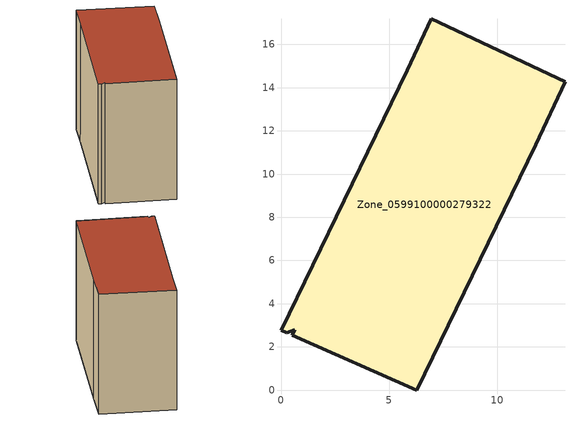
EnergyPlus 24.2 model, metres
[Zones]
Zone_0599100000279322
 floor ground (C_G): 6.29,0 0.53,2.55 0.64,2.8 0.27,2.66 0,2.78 5.85,14.79 6.96,17.18 13.14,14.27 11.79,11.36 z0
 wall outside (C_F): 6.29,0 11.79,11.36 13.14,14.27 6.96,17.18 5.85,14.79 0,2.78 0.27,2.66 0.64,2.8 0.53,2.55 6.29,0 z0:11.39
 roof outside (C_R): 0.53,2.55 6.29,0 11.79,11.36 13.14,14.27 6.96,17.18 5.85,14.79 0,2.78 0.27,2.66 0.64,2.8 z11.39
[BUILDING]
Pand.0599100000279322: North Axis=0; Terrain=City; Loads Convergence Tolerance Value=0.04; Temperature Convergence Tolerance Value=0.4; Solar Distribution=FullExterior; Maximum Number of Warmup Days=25; Minimum Number of Warmup Days=1
[Site:Location]
Rotterdam.The.Hague.AP_ZH_NLD Design_Conditions: Latitude=51.96; Longitude=4.45; Time Zone=1; Elevation=-4.5
[SITE:GROUNDTEMPERATURE:BUILDINGSURFACE]
18, 18, 18, 18, 18, 18, 18, 18, 18, 18, 18, 18
[MATERIAL] Thermal Absorptance=0.9; Solar Absorptance=0.7; Visible Absorptance=0.7
Name | Roughness | Thickness | Conductivity | Density | Specific Heat
G.TI.1946 | MediumSmooth | 0.15 | 1 | 540 | 1210
F.TI.1946 | Rough | 0.3 | 0.857143 | 1920 | 840
R.TI.1946 | MediumRough | 0.2 | 0.1 | 1500 | 1000
[CONSTRUCTION]
C_G: G.TI.1946
C_F: F.TI.1946
C_R: R.TI.1946
[ZONE]
Zone_0599100000279322: Type=1; Multiplier=1; Ceiling Height=Autocalculate; Volume=Autocalculate; Floor Area=autocalculate; Part of Total Floor Area=Yes
[ZONEINFILTRATION:DESIGNFLOWRATE]
Infil_Zone_0599100000279322: Zone or ZoneList or Space or SpaceList=Zone_0599100000279322; Schedule=AlwaysOn; Design Flow Rate Calculation Method=Flow/Area; Flow Rate per Floor Area=0.003; Constant Term Coefficient=1; Temperature Term Coefficient=0; Velocity Term Coefficient=0; Velocity Squared Term Coefficient=0
[HVACTEMPLATE:ZONE:IDEALLOADSAIRSYSTEM]
Zone_0599100000279322: Maximum Heating Supply Air Temperature=50; Minimum Cooling Supply Air Temperature=13; Maximum Heating Supply Air Humidity Ratio=0.0156; Minimum Cooling Supply Air Humidity Ratio=0.0077; Heating Limit=NoLimit; Cooling Limit=NoLimit; Dehumidification Control Type=ConstantSensibleHeatRatio; Cooling Sensible Heat Ratio=0.7; Dehumidification Setpoint=60; Humidification Control Type=None; Humidification Setpoint=30; Outdoor Air Method=None; Outdoor Air Flow Rate per Person=0.00944; Outdoor Air Flow Rate per Zone Floor Area=0; Outdoor Air Flow Rate per Zone=0; Demand Controlled Ventilation Type=None; Outdoor Air Economizer Type=NoEconomizer; Heat Recovery Type=None; Sensible Heat Recovery Effectiveness=0.7; Latent Heat Recovery Effectiveness=0.65
[ZONECONTROL:THERMOSTAT]
ThermostatControl_Zone_0599100000279322: Zone or ZoneList=Zone_0599100000279322; Control Type Schedule=DualSetpointControlType; Control 1=Thermostat_Zone_0599100000279322; Temperature Difference Between Cutout And Setpoint=0
[THERMOSTATSETPOINT:DUALSETPOINT]
Thermostat_Zone_0599100000279322: Heating Setpoint Temperature Schedule=HeatingSetpoint_Zone_0599100000279322; Cooling Setpoint Temperature Schedule=CoolingSetpoint_Zone_0599100000279322
[SCHEDULE:COMPACT]
HeatingSetpoint_Zone_0599100000279322: Through: 12/31, For: AllDays, Until: 24:00, 21
CoolingSetpoint_Zone_0599100000279322: Through: 12/31, For: AllDays, Until: 24:00, 24
DualSetpointControlType: Through: 12/31, For: AllDays, Until: 24:00, 4
AlwaysOn: Through: 12/31, For: AllDays, Until: 24:00, 1
